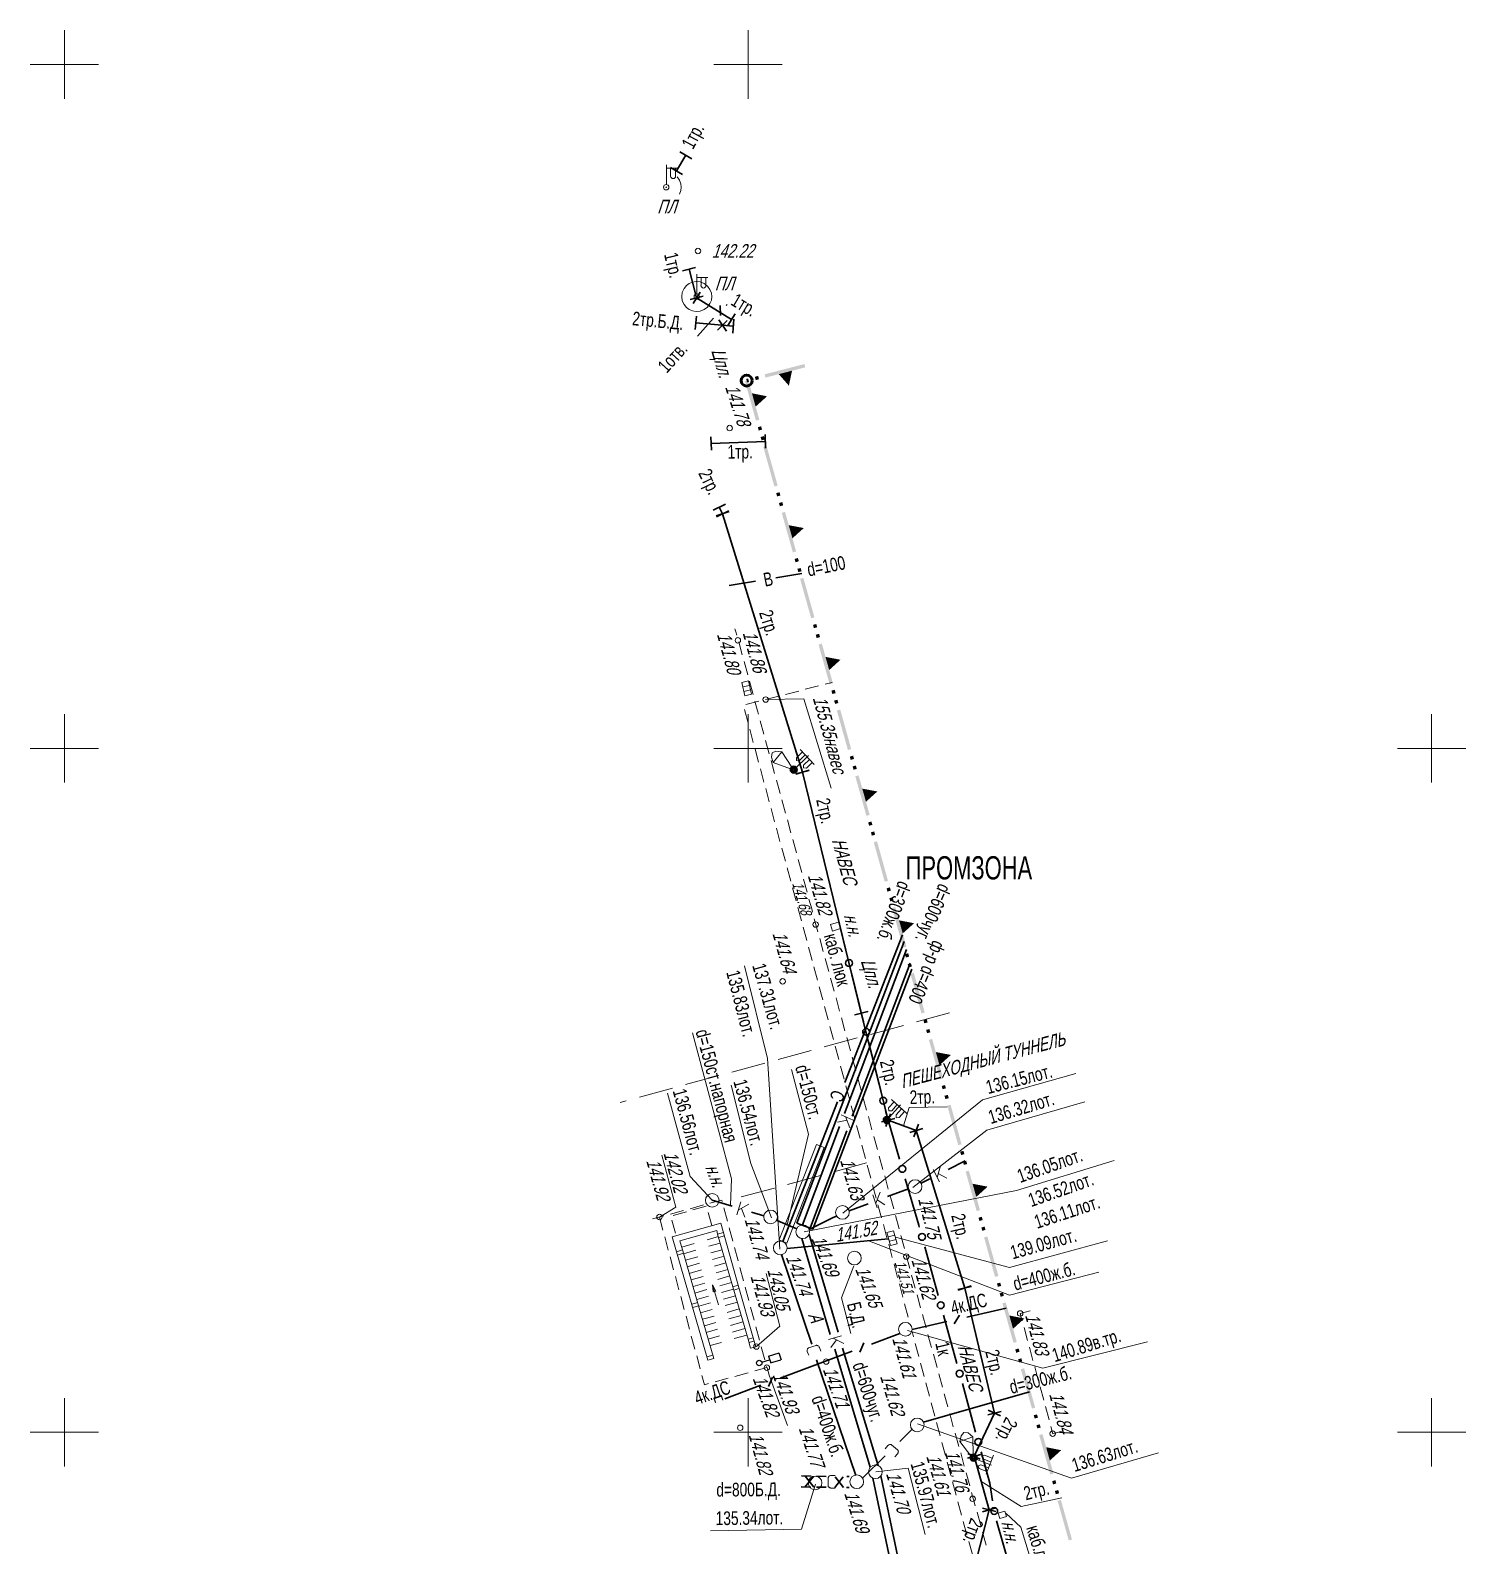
# Model space of a CAD drawing. Extents: x 10098 to 11902, y 8648 to 10202.
# Drawn here: x 10097.5 to 10202.5, y 10091.7 to 10202.5 of the extents above; entities that cross this region are included whole.
import ezdxf
from ezdxf.enums import TextEntityAlignment as Align

# ---------------------------------------------------------------- set-up
doc = ezdxf.new("R2010")
doc.units = 0
for name, color, linetype in [('1_Водопровод', 7, 'Continuous'), ('20_Строения', 7, 'Continuous'), ('21_Колодцы', 7, 'Continuous'), ('22_Столбы', 7, 'Continuous'), ('23_Ограждения', 7, 'Continuous'), ('30_ЖД_обустройства', 7, 'Continuous'), ('38_Высотные_отметки', 7, 'Continuous'), ('50_Красные_линии', 7, 'Continuous'), ('51_Сетка_координат', 7, 'Continuous'), ('52_Топонимика', 7, 'Continuous')]:
    doc.layers.add(name, color=color, linetype=linetype)
for name, color, linetype, lineweight in [('2_Водосток', 30, 'Continuous', 30), ('4_Канализация', 16, 'Continuous', 30), ('7_Электрокабели', 1, 'Continuous', 30), ('8_Связь', 3, 'Continuous', 30)]:
    doc.layers.add(name, color=color, linetype=linetype, lineweight=lineweight)
doc.styles.add('mggt', font='russian_1251.shx', dxfattribs={"width": 0.75, "oblique": 18, "height": 1})
doc.styles.add('Style-RUSSIAN_1251 I 0.00000', font='RUSSIAN_1251.shx')

msp = doc.modelspace()

# ---------------------------------------------------------------- hatches: boundary and pattern name
at = {"layer": '50_Красные_линии', "linetype": 'Continuous', "lineweight": 25}
for points in [[(10150.56, 10176.93), (10150.8, 10176.99), (10150.74, 10177.23), (10150.5, 10177.17)], [(10151.28, 10177.11), (10154.19, 10177.86), (10154.13, 10178.1), (10151.22, 10177.35)], [(10152.25, 10177.36), (10152.99, 10176.52), (10153.22, 10177.61)], [(10150.83, 10174.03), (10150.02, 10176.92), (10149.78, 10176.85), (10150.58, 10173.96)], [(10149.93, 10176.76), (10150.07, 10176.8), (10150.01, 10177.04), (10149.87, 10177.01)], [(10150.56, 10174.99), (10151.39, 10175.74), (10150.29, 10175.96)], [(10151.03, 10173.31), (10150.96, 10173.55), (10150.72, 10173.48), (10150.79, 10173.24)], [(10151.23, 10172.58), (10151.16, 10172.83), (10150.92, 10172.76), (10150.99, 10172.52)], [(10152.17, 10169.21), (10151.36, 10172.1), (10151.12, 10172.04), (10151.93, 10169.15)], [(10152.37, 10168.49), (10152.31, 10168.73), (10152.06, 10168.66), (10152.13, 10168.42)], [(10152.57, 10167.77), (10152.51, 10168.01), (10152.27, 10167.94), (10152.33, 10167.7)], [(10153.52, 10164.4), (10152.71, 10167.29), (10152.47, 10167.22), (10153.28, 10164.33)], [(10153.25, 10165.36), (10154.08, 10166.11), (10152.98, 10166.32)], [(10153.72, 10163.68), (10153.65, 10163.92), (10153.41, 10163.85), (10153.48, 10163.61)], [(10153.92, 10162.95), (10153.85, 10163.19), (10153.61, 10163.13), (10153.68, 10162.89)], [(10154.86, 10159.58), (10154.05, 10162.47), (10153.81, 10162.4), (10154.62, 10159.52)], [(10155.06, 10158.86), (10155, 10159.1), (10154.76, 10159.03), (10154.82, 10158.79)], [(10155.27, 10158.14), (10155.2, 10158.38), (10154.96, 10158.31), (10155.02, 10158.07)], [(10156.21, 10154.77), (10155.4, 10157.66), (10155.16, 10157.59), (10155.97, 10154.7)], [(10155.94, 10155.73), (10156.77, 10156.48), (10155.67, 10156.69)], [(10156.41, 10154.04), (10156.34, 10154.29), (10156.1, 10154.22), (10156.17, 10153.98)], [(10156.61, 10153.32), (10156.54, 10153.56), (10156.3, 10153.5), (10156.37, 10153.25)], [(10157.55, 10149.95), (10156.75, 10152.84), (10156.5, 10152.77), (10157.31, 10149.88)], [(10157.75, 10149.23), (10157.69, 10149.47), (10157.45, 10149.4), (10157.51, 10149.16)], [(10157.96, 10148.51), (10157.89, 10148.75), (10157.65, 10148.68), (10157.72, 10148.44)], [(10158.9, 10145.14), (10158.09, 10148.03), (10157.85, 10147.96), (10158.66, 10145.07)], [(10158.63, 10146.1), (10159.46, 10146.85), (10158.36, 10147.06)], [(10159.1, 10144.41), (10159.03, 10144.65), (10158.79, 10144.59), (10158.86, 10144.35)], [(10159.3, 10143.69), (10159.23, 10143.93), (10158.99, 10143.86), (10159.06, 10143.62)], [(10160.24, 10140.32), (10159.44, 10143.21), (10159.2, 10143.14), (10160, 10140.25)], [(10160.45, 10139.6), (10160.38, 10139.84), (10160.14, 10139.77), (10160.2, 10139.53)], [(10160.65, 10138.88), (10160.58, 10139.12), (10160.34, 10139.05), (10160.41, 10138.81)], [(10161.59, 10135.5), (10160.78, 10138.39), (10160.54, 10138.33), (10161.35, 10135.44)], [(10161.32, 10136.47), (10162.15, 10137.22), (10161.05, 10137.43)], [(10161.79, 10134.78), (10161.72, 10135.02), (10161.48, 10134.96), (10161.55, 10134.71)], [(10161.99, 10134.06), (10161.92, 10134.3), (10161.68, 10134.23), (10161.75, 10133.99)], [(10162.93, 10130.69), (10162.13, 10133.58), (10161.89, 10133.51), (10162.69, 10130.62)], [(10163.14, 10129.97), (10163.07, 10130.21), (10162.83, 10130.14), (10162.89, 10129.9)], [(10163.34, 10129.24), (10163.27, 10129.48), (10163.03, 10129.42), (10163.1, 10129.18)], [(10164.28, 10125.87), (10163.47, 10128.76), (10163.23, 10128.7), (10164.04, 10125.81)], [(10164.01, 10126.84), (10164.84, 10127.59), (10163.74, 10127.8)], [(10164.48, 10125.15), (10164.41, 10125.39), (10164.17, 10125.32), (10164.24, 10125.08)], [(10164.68, 10124.43), (10164.62, 10124.67), (10164.37, 10124.6), (10164.44, 10124.36)], [(10165.62, 10121.06), (10164.82, 10123.95), (10164.58, 10123.88), (10165.38, 10120.99)], [(10165.83, 10120.34), (10165.76, 10120.58), (10165.52, 10120.51), (10165.59, 10120.27)], [(10166.03, 10119.61), (10165.96, 10119.85), (10165.72, 10119.79), (10165.79, 10119.55)], [(10166.97, 10116.24), (10166.16, 10119.13), (10165.92, 10119.06), (10166.73, 10116.17)], [(10166.7, 10117.21), (10167.53, 10117.96), (10166.43, 10118.17)], [(10167.17, 10115.52), (10167.1, 10115.76), (10166.86, 10115.69), (10166.93, 10115.45)], [(10167.37, 10114.8), (10167.31, 10115.04), (10167.07, 10114.97), (10167.13, 10114.73)], [(10168.32, 10111.43), (10167.51, 10114.32), (10167.27, 10114.25), (10168.07, 10111.36)], [(10168.52, 10110.7), (10168.45, 10110.94), (10168.21, 10110.88), (10168.28, 10110.64)], [(10168.72, 10109.98), (10168.65, 10110.22), (10168.41, 10110.16), (10168.48, 10109.91)], [(10169.66, 10106.61), (10168.85, 10109.5), (10168.61, 10109.43), (10169.42, 10106.54)], [(10169.39, 10107.57), (10170.22, 10108.32), (10169.12, 10108.54)], [(10169.86, 10105.89), (10169.8, 10106.13), (10169.55, 10106.06), (10169.62, 10105.82)], [(10170.06, 10105.17), (10170, 10105.41), (10169.76, 10105.34), (10169.82, 10105.1)], [(10171.01, 10101.8), (10170.2, 10104.68), (10169.96, 10104.62), (10170.77, 10101.73)], [(10171.21, 10101.07), (10171.14, 10101.31), (10170.9, 10101.25), (10170.97, 10101.01)], [(10171.41, 10100.35), (10171.34, 10100.59), (10171.1, 10100.52), (10171.17, 10100.28)], [(10172.35, 10096.98), (10171.54, 10099.87), (10171.3, 10099.8), (10172.11, 10096.91)], [(10172.08, 10097.94), (10172.91, 10098.69), (10171.81, 10098.91)], [(10172.55, 10096.26), (10172.49, 10096.5), (10172.25, 10096.43), (10172.31, 10096.19)], [(10172.76, 10095.54), (10172.69, 10095.78), (10172.45, 10095.71), (10172.51, 10095.47)], [(10173.7, 10092.16), (10172.89, 10095.05), (10172.65, 10094.99), (10173.46, 10092.1)]]:
    msp.add_hatch(color=8, dxfattribs=at).paths.add_polyline_path(points)

# ---------------------------------------------------------------- linework, layer by layer
at = {"layer": '1_Водопровод', "color": 8, "linetype": 'Continuous', "lineweight": 30}
for p, q in [((10152.03, 10162.48), (10153.95, 10162.79)), ((10148.63, 10161.91), (10150.55, 10162.23))]:
    msp.add_line(p, q, dxfattribs=at)
at = {"layer": '20_Строения', "color": 8, "linetype": 'Continuous', "lineweight": 15}
for points in [[(10147.83, 10114.32), (10147.01, 10114.08)], [(10146.06, 10113.8), (10145.15, 10113.54)], [(10146.19, 10113.32), (10145.29, 10113.06)], [(10147.97, 10113.83), (10147.14, 10113.6)], [(10148.11, 10113.35), (10147.27, 10113.11)], [(10148.25, 10112.87), (10147.4, 10112.63)], [(10146.32, 10112.84), (10145.43, 10112.58)], [(10146.46, 10112.36), (10145.56, 10112.1)], [(10146.59, 10111.88), (10145.7, 10111.62)], [(10148.38, 10112.39), (10147.54, 10112.15)], [(10148.52, 10111.91), (10147.67, 10111.67)], [(10146.72, 10111.39), (10145.84, 10111.14)], [(10146.85, 10110.91), (10145.98, 10110.66)], [(10148.66, 10111.43), (10147.8, 10111.18)], [(10148.8, 10110.95), (10147.94, 10110.7)], [(10146.99, 10110.43), (10146.12, 10110.18)], [(10147.12, 10109.95), (10146.26, 10109.7)], [(10148.94, 10110.47), (10148.07, 10110.22)], [(10149.08, 10109.99), (10148.2, 10109.74)], [(10147.25, 10109.46), (10146.4, 10109.22)], [(10147.39, 10108.98), (10146.53, 10108.74)], [(10147.52, 10108.5), (10146.67, 10108.26)], [(10149.22, 10109.51), (10148.33, 10109.26)], [(10149.35, 10109.03), (10148.47, 10108.77)], [(10149.49, 10108.55), (10148.6, 10108.29)], [(10147.65, 10108.02), (10146.81, 10107.78)], [(10147.78, 10107.54), (10146.95, 10107.3)], [(10149.63, 10108.07), (10148.73, 10107.81)], [(10149.77, 10107.59), (10148.86, 10107.33)], [(10147.92, 10107.05), (10147.09, 10106.82)], [(10148.05, 10106.57), (10147.23, 10106.34)], [(10149.91, 10107.11), (10149, 10106.85)]]:
    msp.add_lwpolyline(points, dxfattribs=at)
at = {"layer": '21_Колодцы', "color": 8, "linetype": 'Continuous', "lineweight": 15}
for p, q in [((10149.54, 10154.81), (10150.04, 10154.93)), ((10149.54, 10154.81), (10149.77, 10153.85)), ((10149.62, 10154.49), (10150.11, 10154.6)), ((10149.7, 10154.17), (10150.18, 10154.28)), ((10149.77, 10153.85), (10150.26, 10153.96)), ((10150.04, 10154.93), (10150.26, 10153.96)), ((10160.16, 10114.6), (10160.65, 10114.74)), ((10160.16, 10114.6), (10160.43, 10113.65)), ((10160.26, 10114.28), (10160.74, 10114.42)), ((10160.35, 10113.97), (10160.83, 10114.1)), ((10160.65, 10114.74), (10160.92, 10113.79)), ((10160.43, 10113.65), (10160.92, 10113.79))]:
    msp.add_line(p, q, dxfattribs=at)
for points in [[(10156.18, 10136.65), (10156.03, 10137.13), (10156.63, 10137.3), (10156.77, 10136.83), (10156.18, 10136.65)], [(10168.3, 10094.09), (10168.79, 10094.24), (10168.9, 10093.85), (10168.41, 10093.71), (10168.3, 10094.09)]]:
    msp.add_lwpolyline(points, dxfattribs=at)
at = {"layer": '21_Колодцы', "color": 8, "linetype": 'Continuous', "lineweight": 9}
for centre in [(10162.22, 10117.97), (10147.38, 10116.96), (10151.65, 10115.75), (10156.91, 10116.08), (10154.01, 10114.66), (10152.36, 10113.48), (10157.79, 10112.74), (10161.51, 10107.54), (10162.38, 10100.54), (10159.32, 10097.12), (10154.91, 10096.3), (10157.96, 10096.38)]:
    msp.add_circle(centre, 0.5, dxfattribs=at)
at = {"layer": '22_Столбы', "color": 8, "linetype": 'Continuous', "lineweight": 15}
for p, q in [((10144.03, 10191.23), (10144.03, 10192.67)), ((10144.04, 10192.42), (10144.83, 10192.42)), ((10144.34, 10192.4), (10144.34, 10191.85)), ((10144.7, 10192.41), (10144.7, 10191.86)), ((10146.25, 10183.23), (10146.25, 10184.67)), ((10146.26, 10184.42), (10147.05, 10184.42)), ((10146.57, 10184.4), (10146.57, 10183.85)), ((10146.92, 10184.41), (10146.92, 10183.86))]:
    msp.add_line(p, q, dxfattribs=at)
at = {"layer": '22_Столбы', "color": 8, "lineweight": 15}
for p, q in [((10151.85, 10148.96), (10152.47, 10149.75)), ((10153.2, 10148.63), (10152.47, 10149.75)), ((10153.35, 10148.44), (10154.43, 10149.48)), ((10153.55, 10149.32), (10153.98, 10149.74)), ((10154.19, 10149.52), (10153.75, 10149.1)), ((10153.81, 10149.92), (10154.84, 10148.83)), ((10153.1, 10148.51), (10151.85, 10148.96)), ((10153.54, 10149.11), (10153.55, 10149.32)), ((10153.75, 10149.1), (10153.54, 10149.11)), ((10154.06, 10148.78), (10154.5, 10149.19)), ((10154.06, 10148.57), (10154.06, 10148.78)), ((10154.27, 10148.56), (10154.06, 10148.57)), ((10154.7, 10148.98), (10154.27, 10148.56)), ((10160.15, 10122.83), (10161.16, 10123.93)), ((10160.28, 10123.72), (10160.69, 10124.16)), ((10160.5, 10124.33), (10161.61, 10123.32)), ((10160.91, 10123.96), (10160.51, 10123.51)), ((10160.29, 10123.51), (10160.28, 10123.72)), ((10160.51, 10123.51), (10160.29, 10123.51)), ((10160.84, 10123.21), (10161.24, 10123.65)), ((10160.85, 10123), (10160.84, 10123.21)), ((10161.06, 10123.01), (10160.85, 10123)), ((10161.46, 10123.45), (10161.06, 10123.01)), ((10165.5, 10099.34), (10166.44, 10099.68)), ((10166.46, 10098.34), (10166.44, 10099.68)), ((10166.31, 10098.29), (10165.5, 10099.34)), ((10166.42, 10098.14), (10167.82, 10097.59)), ((10166.83, 10097.55), (10167.03, 10097.63)), ((10166.92, 10097.35), (10166.83, 10097.55)), ((10167.48, 10097.13), (10166.92, 10097.35)), ((10167.03, 10097.63), (10167.59, 10097.41)), ((10167.11, 10098.24), (10167.3, 10098.33)), ((10167.19, 10098.05), (10167.11, 10098.24)), ((10167.75, 10097.83), (10167.19, 10098.05)), ((10167.3, 10098.33), (10167.86, 10098.11)), ((10167.95, 10098.34), (10167.41, 10096.95))]:
    msp.add_line(p, q, dxfattribs=at)
for points in [[(10151.85, 10148.96), (10151.71, 10149.36), (10151.76, 10149.67), (10152.04, 10149.81), (10152.47, 10149.75)], [(10165.5, 10099.34), (10165.59, 10099.75), (10165.8, 10099.99), (10166.11, 10099.96), (10166.44, 10099.68)]]:
    msp.add_lwpolyline(points, dxfattribs=at)
at = {"layer": '22_Столбы', "color": 8, "lineweight": 30}
for centre, radius in [((10153.35, 10148.44), 0.25), ((10153.35, 10148.44), 0.175), ((10153.35, 10148.44), 0.1), ((10160.15, 10122.83), 0.25), ((10160.15, 10122.83), 0.175), ((10160.15, 10122.83), 0.1), ((10166.5, 10098.15), 0.25), ((10166.5, 10098.15), 0.175), ((10166.5, 10098.15), 0.1)]:
    msp.add_circle(centre, radius, dxfattribs=at)
at = {"layer": '22_Столбы', "color": 8, "linetype": 'Continuous', "lineweight": 9}
for centre, radius, start, end in [((10144.52, 10191.84), 0.181, 180, 0), ((10144.02, 10191.03), 0.2, 0, 360), ((10144.02, 10191.03), 0.02, 0, 360), ((10146.74, 10183.84), 0.181, 180, 0), ((10146.25, 10183.03), 0.2, 0, 360), ((10146.25, 10183.03), 0.02, 0, 360)]:
    msp.add_arc(centre, radius, start, end, dxfattribs=at)
at = {"layer": '23_Ограждения', "color": 8, "linetype": 'Continuous', "lineweight": 15}
for p, q in [((10149.12, 10158.53), (10149.04, 10158.73)), ((10149.18, 10158.28), (10149.12, 10158.53)), ((10149.58, 10156.84), (10149.32, 10157.8)), ((10149.98, 10155.39), (10149.71, 10156.36)), ((10150.37, 10153.94), (10150.11, 10154.91)), ((10150.7, 10152.74), (10150.5, 10153.46)), ((10150.77, 10152.5), (10150.7, 10152.74)), ((10151.16, 10151.05), (10150.9, 10152.01)), ((10151.56, 10149.6), (10151.29, 10150.57)), ((10151.95, 10148.16), (10151.69, 10149.12)), ((10152.35, 10146.71), (10152.08, 10147.67)), ((10152.75, 10145.26), (10152.48, 10146.23)), ((10153.14, 10143.82), (10152.88, 10144.78)), ((10153.54, 10142.37), (10153.27, 10143.33)), ((10153.93, 10140.92), (10153.67, 10141.89)), ((10154.33, 10139.48), (10154.06, 10140.44)), ((10154.66, 10138.27), (10154.46, 10138.99)), ((10154.72, 10138.03), (10154.66, 10138.27)), ((10155.12, 10136.58), (10154.85, 10137.55)), ((10155.51, 10135.14), (10155.25, 10136.1)), ((10155.91, 10133.69), (10155.65, 10134.65)), ((10156.3, 10132.24), (10156.04, 10133.2)), ((10156.7, 10130.79), (10156.44, 10131.76)), ((10157.09, 10129.35), (10156.83, 10130.31)), ((10157.49, 10127.9), (10157.23, 10128.86)), ((10157.89, 10126.45), (10157.62, 10127.42)), ((10158.28, 10125.01), (10158.02, 10125.97)), ((10158.68, 10123.56), (10158.41, 10124.52)), ((10159.07, 10122.11), (10158.81, 10123.08)), ((10159.47, 10120.67), (10159.2, 10121.63)), ((10159.86, 10119.22), (10159.6, 10120.18)), ((10160.26, 10117.77), (10160, 10118.74)), ((10160.66, 10116.33), (10160.39, 10117.29)), ((10145.29, 10116.22), (10144.33, 10115.96)), ((10146.74, 10116.62), (10145.77, 10116.35)), ((10146.94, 10116.54), (10145.97, 10116.27)), ((10148.08, 10116.98), (10147.22, 10116.75)), ((10148.11, 10116.88), (10148.08, 10116.98)), ((10148.5, 10115.43), (10148.24, 10116.4)), ((10143.85, 10115.83), (10143.01, 10115.6)), ((10143.52, 10115.74), (10143.78, 10114.77)), ((10144.42, 10115.52), (10144.69, 10114.56)), ((10144.46, 10114.3), (10148.01, 10115.3)), ((10145.49, 10116.13), (10144.53, 10115.86)), ((10147.35, 10115.11), (10147.08, 10116.08)), ((10148.01, 10115.3), (10149.27, 10110.75)), ((10161.05, 10114.88), (10160.79, 10115.84)), ((10143.91, 10114.29), (10144.17, 10113.32)), ((10147.06, 10105.28), (10144.46, 10114.3)), ((10147.71, 10114.75), (10145.02, 10113.99)), ((10145.02, 10113.99), (10145.28, 10113.09)), ((10147.78, 10114.49), (10147.71, 10114.75)), ((10147.78, 10114.49), (10148.21, 10114.61)), ((10148.89, 10110.64), (10147.78, 10114.49)), ((10147.85, 10114.25), (10148.27, 10114.37)), ((10148.89, 10113.98), (10148.63, 10114.95)), ((10161.45, 10113.43), (10161.18, 10114.4)), ((10145.21, 10113.33), (10144.78, 10113.2)), ((10145.28, 10113.09), (10144.85, 10112.96)), ((10145.28, 10113.09), (10146.39, 10109.24)), ((10149.28, 10112.53), (10149.02, 10113.5)), ((10161.84, 10111.98), (10161.58, 10112.95)), ((10144.3, 10112.84), (10144.56, 10111.87)), ((10149.67, 10111.08), (10149.41, 10112.05)), ((10144.69, 10111.39), (10144.95, 10110.42)), ((10148.89, 10110.64), (10149.27, 10110.75)), ((10150, 10106.8), (10148.89, 10110.64)), ((10149.27, 10110.75), (10150.38, 10106.91)), ((10162.24, 10110.54), (10161.97, 10111.5)), ((10145.08, 10109.94), (10145.33, 10108.98)), ((10148.96, 10110.4), (10149.34, 10110.51)), ((10150.06, 10109.64), (10149.8, 10110.6)), ((10162.63, 10109.09), (10162.37, 10110.06)), ((10145.47, 10108.49), (10145.73, 10107.53)), ((10146.32, 10109.48), (10145.89, 10109.36)), ((10146.39, 10109.24), (10145.96, 10109.12)), ((10146.39, 10109.24), (10147.5, 10105.4)), ((10150.45, 10108.19), (10150.19, 10109.15)), ((10163.03, 10107.64), (10162.76, 10108.61)), ((10150.84, 10106.74), (10150.58, 10107.7)), ((10145.85, 10107.04), (10146.11, 10106.08)), ((10150, 10106.8), (10150.38, 10106.91)), ((10150.19, 10106.15), (10150, 10106.8)), ((10150.07, 10106.56), (10150.45, 10106.67)), ((10150.57, 10106.26), (10150.19, 10106.15)), ((10150.38, 10106.91), (10150.57, 10106.26)), ((10151.23, 10105.29), (10150.97, 10106.26)), ((10163.36, 10106.44), (10163.16, 10107.16)), ((10163.42, 10106.2), (10163.36, 10106.44)), ((10146.25, 10105.59), (10146.5, 10104.63)), ((10147.43, 10105.64), (10146.99, 10105.52)), ((10147.5, 10105.4), (10147.06, 10105.28)), ((10163.83, 10104.75), (10163.56, 10105.72)), ((10146.63, 10104.15), (10146.81, 10103.48)), ((10149.04, 10104.09), (10150.01, 10104.36)), ((10150.49, 10104.49), (10151.38, 10104.73)), ((10151.38, 10104.73), (10151.36, 10104.81)), ((10164.22, 10103.31), (10163.96, 10104.27)), ((10146.81, 10103.48), (10147.11, 10103.57)), ((10147.6, 10103.7), (10148.56, 10103.96)), ((10164.62, 10101.86), (10164.36, 10102.82)), ((10165.02, 10100.41), (10164.76, 10101.38)), ((10165.42, 10098.97), (10165.16, 10099.93)), ((10165.82, 10097.52), (10165.56, 10098.49)), ((10166.22, 10096.08), (10165.96, 10097.04)), ((10166.62, 10094.63), (10166.36, 10095.59)), ((10167.02, 10093.18), (10166.76, 10094.15)), ((10167.42, 10091.74), (10167.16, 10092.7))]:
    msp.add_line(p, q, dxfattribs=at)
at = {"layer": '23_Ограждения', "color": 8, "lineweight": 15}
for p, q in [((10153.71, 10154.19), (10152.74, 10153.95)), ((10155.16, 10154.57), (10154.19, 10154.32)), ((10156.16, 10154.83), (10155.65, 10154.69)), ((10149.74, 10152.85), (10150, 10151.88)), ((10150.8, 10153.45), (10149.83, 10153.2)), ((10152.25, 10153.82), (10151.29, 10153.57)), ((10150.13, 10151.4), (10150.39, 10150.43)), ((10150.52, 10149.95), (10150.78, 10148.99)), ((10150.91, 10148.5), (10151.17, 10147.54)), ((10151.3, 10147.06), (10151.56, 10146.09)), ((10151.69, 10145.61), (10151.95, 10144.64)), ((10152.08, 10144.16), (10152.34, 10143.19)), ((10152.48, 10142.71), (10152.74, 10141.75)), ((10152.86, 10141.26), (10153.13, 10140.3)), ((10153.26, 10139.81), (10153.52, 10138.85)), ((10153.65, 10138.37), (10153.91, 10137.4)), ((10154.04, 10136.92), (10154.3, 10135.95)), ((10154.43, 10135.47), (10154.69, 10134.5)), ((10154.82, 10134.02), (10155.08, 10133.06)), ((10155.21, 10132.57), (10155.47, 10131.61)), ((10155.6, 10131.12), (10155.86, 10130.16)), ((10162.33, 10130.01), (10164.74, 10130.66)), ((10155.99, 10129.68), (10156.25, 10128.71)), ((10158.95, 10129.09), (10161.37, 10129.74)), ((10155.58, 10128.17), (10157.99, 10128.83)), ((10152.2, 10127.26), (10154.61, 10127.91)), ((10156.38, 10128.23), (10156.64, 10127.26)), ((10148.82, 10126.34), (10151.23, 10126.99)), ((10156.77, 10126.78), (10157.03, 10125.81)), ((10142.06, 10124.51), (10144.48, 10125.16)), ((10145.44, 10125.42), (10147.86, 10126.08)), ((10157.16, 10125.33), (10157.42, 10124.37)), ((10140.65, 10124.12), (10141.1, 10124.24)), ((10157.55, 10123.88), (10157.81, 10122.92)), ((10157.94, 10122.43), (10158.2, 10121.47)), ((10158.33, 10120.99), (10158.59, 10120.02)), ((10158.68, 10119.7), (10156.27, 10119.04)), ((10158.72, 10119.54), (10158.98, 10118.57)), ((10155.3, 10118.78), (10152.89, 10118.12)), ((10151.93, 10117.86), (10149.51, 10117.21)), ((10159.11, 10118.09), (10159.38, 10117.12)), ((10159.5, 10116.64), (10159.76, 10115.68)), ((10159.9, 10115.19), (10160.16, 10114.23)), ((10160.29, 10113.75), (10160.55, 10112.78)), ((10160.68, 10112.3), (10160.94, 10111.33)), ((10147.83, 10109.32), (10147.41, 10110.77)), ((10147.41, 10110.77), (10147.45, 10110.26)), ((10147.41, 10110.77), (10147.65, 10110.31)), ((10161.07, 10110.85), (10161.33, 10109.88)), ((10147.45, 10110.26), (10147.65, 10110.31)), ((10161.46, 10109.4), (10161.72, 10108.43)), ((10162, 10107.36), (10162.11, 10106.99)), ((10162.24, 10106.5), (10162.5, 10105.54)), ((10162.63, 10105.06), (10162.89, 10104.09)), ((10163.02, 10103.61), (10163.28, 10102.64)), ((10163.41, 10102.16), (10163.67, 10101.19)), ((10163.8, 10100.71), (10164.06, 10099.75)), ((10164.19, 10099.26), (10164.45, 10098.3)), ((10164.58, 10097.81), (10164.84, 10096.85)), ((10164.97, 10096.37), (10165.23, 10095.4)), ((10165.36, 10094.92), (10165.62, 10093.95)), ((10165.75, 10093.47), (10166.01, 10092.5)), ((10166.15, 10092.02), (10166.41, 10091.06))]:
    msp.add_line(p, q, dxfattribs=at)
at = {"layer": '23_Ограждения', "color": 8, "linetype": 'Continuous', "lineweight": 15, "flags": 128}
for points in [[(10145.12, 10191.03), (10145.09, 10191.28), (10145, 10191.55), (10144.83, 10191.78)], [(10144.99, 10190.51), (10145, 10190.52), (10145.09, 10190.78), (10145.12, 10191.03)], [(10147.35, 10183.03), (10147.32, 10183.28), (10147.22, 10183.55), (10147.04, 10183.79), (10146.8, 10183.99), (10146.5, 10184.1), (10146.2, 10184.13), (10145.93, 10184.09), (10145.7, 10183.99), (10145.49, 10183.84), (10145.32, 10183.62), (10145.19, 10183.34), (10145.15, 10183.03), (10145.19, 10182.72), (10145.32, 10182.45), (10145.49, 10182.23), (10145.7, 10182.08), (10145.93, 10181.98), (10146.2, 10181.93), (10146.5, 10181.96), (10146.8, 10182.08), (10147.04, 10182.27), (10147.22, 10182.52), (10147.32, 10182.78), (10147.35, 10183.03)]]:
    msp.add_lwpolyline(points, dxfattribs=at)
at = {"layer": '23_Ограждения', "color": 8, "lineweight": 15}
for points in [[(10169.91, 10108.69), (10170.64, 10108.89)], [(10169.91, 10108.69), (10170.06, 10108.16)], [(10170.19, 10107.67), (10170.45, 10106.71)], [(10170.58, 10106.23), (10170.84, 10105.26)], [(10170.97, 10104.78), (10171.23, 10103.81)], [(10171.36, 10103.33), (10171.63, 10102.36)], [(10171.76, 10101.88), (10172.02, 10100.92)], [(10172.15, 10100.43), (10172.29, 10099.9)], [(10172.3, 10099.9), (10173.02, 10100.1)]]:
    msp.add_lwpolyline(points, dxfattribs=at)
at = {"layer": '2_Водосток', "color": 8, "linetype": 'Continuous', "lineweight": 30}
for p, q in [((10157.09, 10125.57), (10161.29, 10136.36)), ((10152.55, 10113.94), (10156.54, 10124.17)), ((10160.25, 10114.14), (10152.86, 10113.43)), ((10152.46, 10112.99), (10154.66, 10106.45)), ((10155.01, 10105.31), (10157.89, 10096.85)), ((10162.84, 10100.75), (10170.58, 10102.95)), ((10161.1, 10099.34), (10162, 10100.22)), ((10158.41, 10096.67), (10160.03, 10098.29)), ((10153.91, 10096.82), (10154.61, 10096.8)), ((10154.8, 10096.77), (10154.16, 10096)), ((10154.2, 10096.78), (10154.81, 10095.99)), ((10155.02, 10096.79), (10155.72, 10096.78)), ((10156.97, 10096.74), (10156.34, 10095.97)), ((10156.37, 10096.75), (10156.99, 10095.96)), ((10157.22, 10096.77), (10157.4, 10096.76)), ((10153.89, 10096.02), (10154.59, 10096)), ((10155.01, 10095.99), (10155.71, 10095.98)), ((10157.21, 10095.97), (10157.39, 10095.96))]:
    msp.add_line(p, q, dxfattribs=at)
at = {"layer": '2_Водосток', "color": 8, "linetype": 'Continuous', "lineweight": 15}
for p, q in [((10151.43, 10127.33), (10149.75, 10134.1)), ((10152.33, 10113.38), (10151.43, 10127.33)), ((10155.02, 10121.04), (10152.28, 10114.06)), ((10152.83, 10113.84), (10155.58, 10120.82)), ((10155.58, 10120.82), (10155.02, 10121.04)), ((10152.28, 10114.06), (10152.83, 10113.84)), ((10158.89, 10113.98), (10169.12, 10110.03)), ((10160.78, 10114.26), (10169.12, 10112.04)), ((10169.12, 10112.04), (10176.29, 10114)), ((10169.12, 10110.03), (10175.67, 10111.72)), ((10162.4, 10100.62), (10173.67, 10096.64)), ((10173.67, 10096.64), (10180.03, 10098.49)), ((10154.94, 10096.22), (10153.91, 10092.93)), ((10153.91, 10092.93), (10147.25, 10092.8))]:
    msp.add_line(p, q, dxfattribs=at)
at = {"layer": '2_Водосток', "color": 8, "linetype": 'Continuous', "lineweight": 15, "flags": 128}
for points in [[(10155.32, 10105.93), (10155.23, 10106.19), (10155.21, 10106.22), (10155.2, 10106.25), (10155.17, 10106.29), (10155.14, 10106.32), (10155.12, 10106.33), (10155.08, 10106.35), (10155.04, 10106.36), (10155.01, 10106.36), (10154.99, 10106.35), (10154.43, 10106.17), (10154.41, 10106.15), (10154.39, 10106.14), (10154.37, 10106.12), (10154.36, 10106.1), (10154.35, 10106.07), (10154.33, 10106.04), (10154.33, 10106), (10154.33, 10105.95), (10154.34, 10105.92), (10154.44, 10105.63)], [(10160.75, 10098.21), (10160.93, 10098.42), (10160.95, 10098.45), (10160.97, 10098.48), (10160.99, 10098.51), (10160.99, 10098.55), (10161, 10098.59), (10160.99, 10098.63), (10160.98, 10098.66), (10160.96, 10098.69), (10160.94, 10098.71), (10160.5, 10099.09), (10160.48, 10099.1), (10160.46, 10099.11), (10160.43, 10099.11), (10160.4, 10099.11), (10160.37, 10099.11), (10160.34, 10099.1), (10160.31, 10099.09), (10160.27, 10099.06), (10160.24, 10099.04), (10160.04, 10098.8)], [(10156.38, 10096.85), (10156.1, 10096.85), (10156.06, 10096.85), (10156.03, 10096.84), (10155.99, 10096.83), (10155.96, 10096.81), (10155.93, 10096.79), (10155.9, 10096.76), (10155.88, 10096.73), (10155.87, 10096.7), (10155.87, 10096.68), (10155.86, 10096.09), (10155.87, 10096.06), (10155.87, 10096.04), (10155.89, 10096.02), (10155.9, 10096), (10155.93, 10095.98), (10155.95, 10095.96), (10155.98, 10095.94), (10156.03, 10095.93), (10156.07, 10095.92), (10156.38, 10095.92)]]:
    msp.add_lwpolyline(points, dxfattribs=at)
at = {"layer": '30_ЖД_обустройства', "color": 8, "linetype": 'Continuous'}
for p, q in [((10151.01, 10105.13), (10151.58, 10105.31)), ((10151.5, 10105.57), (10151.66, 10105.07)), ((10151.51, 10105.57), (10152.27, 10105.81)), ((10151.65, 10105.07), (10152.41, 10105.31)), ((10152.26, 10105.81), (10152.42, 10105.31))]:
    msp.add_line(p, q, dxfattribs=at)
msp.add_circle((10150.82, 10105.07), 0.2, dxfattribs=at)
at = {"layer": '38_Высотные_отметки', "color": 8, "lineweight": 15}
for points in [[(10151.29, 10153.57), (10154.08, 10153.63), (10156.09, 10147.09)], [(10143.7, 10120.25), (10144.73, 10116.46), (10143.52, 10115.74)], [(10150.62, 10106.27), (10152.32, 10107.75), (10151.32, 10111.6)], [(10152.88, 10100.51), (10151.55, 10104.17), (10151.39, 10104.72)]]:
    msp.add_lwpolyline(points, dxfattribs=at)
at = {"layer": '38_Высотные_отметки', "color": 8, "linetype": 'Continuous', "lineweight": 9}
for centre in [(10148.66, 10173.42), (10149.26, 10157.9, 141.86), (10149.26, 10157.9, 141.8), (10151.29, 10153.57), (10169.91, 10108.69, 141.83), (10172.29, 10099.9, 141.84)]:
    msp.add_circle(centre, 0.2, dxfattribs=at)
at = {"layer": '38_Высотные_отметки', "color": 8, "lineweight": 9}
for centre in [(10154.95, 10137.12, 141.62), (10143.52, 10115.74, 141.92), (10161.58, 10112.85, 141.62), (10150.62, 10106.27, 141.93), (10155.72, 10105.17, 141.71), (10151.38, 10104.73, 141.82), (10166.43, 10095.14, 141.61)]:
    msp.add_circle(centre, 0.2, dxfattribs=at)
at = {"layer": '38_Высотные_отметки', "color": 8, "linetype": 'Continuous', "lineweight": 9}
for centre in [(10146.34, 10186.37), (10152.54, 10132.97), (10149.43, 10100.33)]:
    msp.add_arc(centre, 0.2, 0, 360, dxfattribs=at)
at = {"layer": '4_Канализация', "color": 8, "linetype": 'Continuous', "lineweight": 30}
for p, q in [((10153.58, 10115.28), (10161.42, 10135.89)), ((10157.44, 10124.32), (10161.59, 10135.29)), ((10157.86, 10123.72), (10161.86, 10134.31)), ((10161.98, 10133.87), (10154.74, 10114.84)), ((10157.06, 10123.31), (10157.44, 10124.32)), ((10157.63, 10123.11), (10157.86, 10123.72)), ((10153.98, 10115.16), (10156.7, 10122.36)), ((10154.49, 10114.81), (10157.22, 10122.03)), ((10164.64, 10119.21), (10165.88, 10119.84)), ((10162.66, 10118.21), (10163.3, 10118.54)), ((10160.2, 10117.23), (10161.75, 10117.8)), ((10147.38, 10116.96), (10148.83, 10116.53)), ((10157.39, 10116.2), (10158.79, 10116.71)), ((10150.26, 10116.1), (10151.16, 10115.83)), ((10152.09, 10115.51), (10152.35, 10115.4)), ((10152.35, 10115.4), (10153.56, 10114.88)), ((10154.74, 10114.84), (10153.58, 10115.28)), ((10154.48, 10114.83), (10156.19, 10115.67)), ((10156.19, 10115.67), (10156.48, 10115.81)), ((10153.94, 10114.16), (10156.02, 10107.16)), ((10154.47, 10114.46), (10156.6, 10107.32)), ((10156.34, 10106.09), (10158.93, 10097.44)), ((10156.92, 10106.15), (10159.52, 10097.58)), ((10159.13, 10096.65), (10161.03, 10087.61)), ((10159.71, 10096.81), (10161.61, 10087.74))]:
    msp.add_line(p, q, dxfattribs=at)
at = {"layer": '4_Канализация', "color": 8, "linetype": 'Continuous', "lineweight": 15}
for p, q in [((10148.8, 10118.54), (10145.95, 10129.2)), ((10154.42, 10121.79), (10153.18, 10126.53)), ((10167.16, 10124.31), (10173.99, 10126.23)), ((10150.2, 10119.65), (10148.78, 10125.38)), ((10145.77, 10118.71), (10144.12, 10124.79)), ((10156.93, 10116.03), (10167.16, 10124.31)), ((10167.47, 10122.08), (10174.65, 10124.16)), ((10157.23, 10122.82), (10156.55, 10122.68)), ((10157.7, 10122.81), (10156.81, 10123.22)), ((10157.13, 10123.08), (10157.45, 10122.26)), ((10152.86, 10115.18), (10154.42, 10121.79)), ((10162.06, 10117.91), (10167.47, 10122.08)), ((10151.71, 10115.67), (10150.2, 10119.65)), ((10169.64, 10117.68), (10176.79, 10119.86)), ((10147.38, 10116.96), (10145.77, 10118.71)), ((10148.72, 10116.6), (10148.8, 10118.54)), ((10163.55, 10119.21), (10164, 10118.32)), ((10163.84, 10118.64), (10164.09, 10119.48)), ((10163.92, 10118.91), (10164.54, 10118.59)), ((10154.1, 10114.65), (10169.64, 10117.68)), ((10159.12, 10117.35), (10159.46, 10116.42)), ((10159.34, 10116.75), (10159.68, 10117.55)), ((10149.47, 10116.84), (10149.19, 10115.89)), ((10149.29, 10116.23), (10150.05, 10116.67)), ((10149.53, 10116.37), (10149.76, 10115.72)), ((10159.45, 10117), (10160.02, 10116.62)), ((10156.83, 10107.06), (10155.88, 10106.78)), ((10156.47, 10106.76), (10156.05, 10106.21)), ((10156.22, 10106.88), (10157, 10106.49)), ((10159.35, 10097.1), (10161.72, 10097.38)), ((10161.72, 10097.38), (10162.97, 10092.53))]:
    msp.add_line(p, q, dxfattribs=at)
at = {"layer": '50_Красные_линии', "color": 8, "linetype": 'Continuous', "lineweight": 53}
msp.add_arc((10149.9, 10176.89), 0.4, 0, 360, dxfattribs=at)
at = {"layer": '51_Сетка_координат', "color": 8, "lineweight": 15}
for points in [[(10100, 10202.5), (10100, 10197.5)], [(10150, 10202.5), (10150, 10197.5)], [(10097.5, 10200), (10102.5, 10200)], [(10147.5, 10200), (10152.5, 10200)], [(10100, 10152.5), (10100, 10147.5)], [(10150, 10152.5), (10150, 10147.5)], [(10200, 10152.5), (10200, 10147.5)], [(10097.5, 10150), (10102.5, 10150)], [(10147.5, 10150), (10152.5, 10150)], [(10197.5, 10150), (10202.5, 10150)], [(10100, 10102.5), (10100, 10097.5)], [(10150, 10102.5), (10150, 10097.5)], [(10200, 10102.5), (10200, 10097.5)], [(10097.5, 10100), (10102.5, 10100)], [(10147.5, 10100), (10152.5, 10100)], [(10197.5, 10100), (10202.5, 10100)]]:
    msp.add_lwpolyline(points, dxfattribs=at)
at = {"layer": '52_Топонимика', "color": 8, "linetype": 'Continuous', "lineweight": 15}
msp.add_lwpolyline([(10157.73, 10112.18), (10156.83, 10109.84), (10157.52, 10107.23)], dxfattribs=at)
at = {"layer": '7_Электрокабели', "color": 8, "linetype": 'Continuous', "lineweight": 30}
for p, q in [((10145.02, 10193.62), (10145.88, 10193.11)), ((10144.34, 10192.48), (10145.2, 10191.97)), ((10145.2, 10184.91), (10146.17, 10185.16)), ((10145.76, 10182.81), (10146.72, 10183.07)), ((10145.98, 10182.52), (10146.5, 10183.36)), ((10146.14, 10180.62), (10146.23, 10181.61)), ((10148.53, 10180.93), (10149.05, 10181.78)), ((10148.47, 10181.29), (10147.78, 10180.57)), ((10147.87, 10181.34), (10148.43, 10180.51)), ((10148.88, 10180.37), (10148.97, 10181.37)), ((10147.29, 10172.79), (10147.33, 10171.8)), ((10151.25, 10172.94), (10151.29, 10171.94)), ((10147.46, 10167.42), (10148.35, 10167.86)), ((10147.66, 10167.01), (10148.62, 10167.31)), ((10147.69, 10166.94), (10148.59, 10167.38)), ((10148.14, 10167.16), (10153.99, 10148.26)), ((10153.5, 10148.14), (10154.48, 10148.38)), ((10153.51, 10148.11), (10154.47, 10148.41)), ((10153.99, 10148.26), (10158.29, 10130.64)), ((10157.21, 10135.04), (10156.77, 10136.83)), ((10158.46, 10130.01), (10157.57, 10133.59)), ((10157.81, 10130.52), (10158.77, 10130.76)), ((10159.71, 10124.98), (10158.82, 10128.56)), ((10159.76, 10122.7), (10160.73, 10122.94)), ((10160.08, 10122.35), (10160.42, 10123.29)), ((10161.83, 10121.92), (10162.79, 10122.22)), ((10162.14, 10121.6), (10162.48, 10122.54)), ((10163.9, 10110.01), (10162.93, 10113.56)), ((10165.36, 10110.43), (10166.34, 10110.67)), ((10165.37, 10110.4), (10166.33, 10110.7)), ((10165.28, 10105.02), (10164.3, 10108.57)), ((10166.65, 10100.02), (10165.68, 10103.57)), ((10167.54, 10101.29), (10168.52, 10101.53)), ((10167.58, 10101.62), (10168.48, 10101.2)), ((10166.09, 10098.46), (10166.99, 10098.04)), ((10166.06, 10098.11), (10167.02, 10098.39)), ((10167.16, 10094.19), (10168.12, 10094.47)), ((10167.16, 10094.45), (10168.12, 10094.21)), ((10169.19, 10089.98), (10168.18, 10093.52))]:
    msp.add_line(p, q, dxfattribs=at)
at = {"layer": '7_Электрокабели', "color": 8, "linetype": 'Continuous', "lineweight": 15}
msp.add_line((10157.8, 10130.52), (10158.78, 10130.76), dxfattribs=at)
at = {"layer": '7_Электрокабели', "color": 8, "linetype": 'Continuous', "lineweight": 30}
for points in [[(10145.45, 10193.37), (10144.77, 10192.22)], [(10145.69, 10185.03), (10146.24, 10182.94)], [(10146.19, 10181.12), (10148.92, 10180.87)]]:
    msp.add_lwpolyline(points, dxfattribs=at)
at = {"layer": '7_Электрокабели', "color": 8, "linetype": 'Continuous', "lineweight": 30, "flags": 128}
for points in [[(10146.24, 10182.94), (10148.79, 10181.36)], [(10151.27, 10172.44), (10147.31, 10172.3)], [(10147.9, 10167.64), (10148.14, 10167.16)], [(10158.29, 10130.64), (10160.25, 10122.82)], [(10161.08, 10119.98), (10160.25, 10122.82), (10160.07, 10123.53)], [(10160.25, 10122.82), (10162.31, 10122.07)], [(10162.31, 10122.07), (10165.85, 10110.55)], [(10162.53, 10115.01), (10162.49, 10115.14), (10161.5, 10118.54)], [(10165.85, 10110.55), (10168.03, 10101.41)], [(10168.03, 10101.41), (10166.54, 10098.25)], [(10167.89, 10094.99), (10167.68, 10096.28), (10167.05, 10098.57)], [(10166.54, 10098.25), (10167.64, 10094.33)], [(10167.64, 10094.33), (10166.67, 10090.5)]]:
    msp.add_lwpolyline(points, dxfattribs=at)
at = {"layer": '7_Электрокабели', "color": 8, "linetype": 'Continuous', "lineweight": 15}
for points in [[(10161.38, 10122.41), (10161.78, 10123.74), (10164.58, 10123.8)], [(10167.02, 10096.42), (10169.98, 10094.57), (10172.95, 10095.2)], [(10171.22, 10088.92), (10169.96, 10093.07), (10168.88, 10094.07)]]:
    msp.add_lwpolyline(points, dxfattribs=at)
at = {"layer": '7_Электрокабели', "color": 8, "linetype": 'Continuous', "lineweight": 30}
for centre in [(10157.39, 10134.31), (10158.64, 10129.28), (10159.89, 10124.25), (10161.29, 10119.26), (10162.73, 10114.29), (10164.1, 10109.29), (10165.48, 10104.29), (10166.85, 10099.3), (10168.01, 10094.25)]:
    msp.add_circle(centre, 0.25, dxfattribs=at)
at = {"layer": '8_Связь', "color": 8, "linetype": 'Continuous', "lineweight": 30}
for p, q in [((10148, 10181.64), (10147.96, 10182.39)), ((10148.41, 10182.38), (10148.48, 10182.46)), ((10146.31, 10180.15), (10147.48, 10181.45)), ((10165.07, 10107.94), (10165.47, 10108.57)), ((10166, 10108.42), (10168.88, 10109.07)), ((10162.01, 10107.52), (10164.54, 10108.09)), ((10158.17, 10105.85), (10158.48, 10106.53)), ((10159.03, 10106.45), (10161.11, 10107.23)), ((10152.35, 10103.96), (10157.62, 10105.93)), ((10151.49, 10103.36), (10151.8, 10104.04)), ((10148.31, 10102.45), (10150.95, 10103.44))]:
    msp.add_line(p, q, dxfattribs=at)
at = {"layer": '8_Связь', "color": 8, "linetype": 'Continuous', "lineweight": 15}
for p, q in [((10161.67, 10107.44), (10171.56, 10104.68)), ((10171.56, 10104.68), (10179.22, 10106.62))]:
    msp.add_line(p, q, dxfattribs=at)

# ---------------------------------------------------------------- texts
at = {"layer": '1_Водопровод', "color": 8, "linetype": 'Continuous', "lineweight": 15, "style": 'mggt', "width": 0.75}
msp.add_text('d=100', height=1, rotation=11.4392, dxfattribs=at).set_placement((10154.34, 10163.05), align=Align.MIDDLE_LEFT)
msp.add_text('В                   ', height=1, rotation=11.0245, dxfattribs=at).set_placement((10151.24, 10161.82))
at = {"layer": '23_Ограждения', "color": 8, "linetype": 'Continuous', "lineweight": 15, "style": 'mggt', "oblique": 18, "width": 0.75}
for p in [(10143.36, 10189.12), (10147.57, 10183.5)]:
    msp.add_text('ПЛ', height=1, dxfattribs=at).set_placement(p)
at = {"layer": '2_Водосток', "color": 8, "linetype": 'Continuous', "lineweight": 15, "style": 'mggt', "width": 0.75}
for s, rotation, p in [('d=300ж.б.', 249.5747, (10161.01, 10140.38)), ('137.31лот.', 285.8815, (10150.3, 10134.12)), ('135.83лот.', 284.5335, (10148.4, 10133.63)), ('С                   ', 246.9906, (10156.22, 10125.12)), ('139.09лот.', 15.6692, (10169.36, 10112.64)), ('d=400ж.б.', 14.7489, (10169.55, 10110.35)), ('d=300ж.б.', 13.9496, (10169.27, 10102.8)), ('d=400ж.б.', 288.7851, (10154.62, 10102.49)), ('136.63лот.', 17.2903, (10173.88, 10097.09)), ('d=800Б.Д.', 0.4266, (10147.69, 10095.3)), ('135.34лот.', 0.7115, (10147.64, 10093.21))]:
    msp.add_text(s, height=1, rotation=rotation, dxfattribs=at).set_placement(p)
at = {"layer": '38_Высотные_отметки', "color": 8, "linetype": 'Continuous', "lineweight": 15, "style": 'mggt', "oblique": 18, "width": 0.75}
msp.add_text('142.22', height=1, dxfattribs=at).set_placement((10147.34, 10185.87))
at = {"layer": '38_Высотные_отметки', "color": 8, "lineweight": 15, "style": 'mggt', "oblique": 18, "width": 0.75}
for s, height, rotation, p in [('141.78', 1, 287.9511, (10148.31, 10176.43)), ('141.80', 1, 285.1125, (10147.72, 10158.34, 141.8)), ('141.86', 1, 285.1125, (10149.6, 10158.45, 141.86)), ('155.35навес', 1, 285.1125, (10154.73, 10153.68)), ('141.82', 1, 286, (10154.36, 10140.71, 141.82)), ('141.68', 0.8, 286, (10153.22, 10140.13, 141.82)), ('141.92    ', 1, 285.2724, (10142.55, 10119.85, 141.92)), ('142.02    ', 1, 285.1723, (10143.81, 10120.4, 142.02)), ('141.63    ', 1, 285.5675, (10156.73, 10119.88, 141.63)), ('141.75    ', 1, 283.9073, (10162.43, 10117.07, 141.75)), ('141.74    ', 1, 286.0293, (10149.74, 10115.55, 141.74)), ('141.52', 1, 10.4678, (10156.46, 10113.91, 141.62)), ('141.69    ', 1, 291.5271, (10154.62, 10114.17, 141.69)), ('143.05', 1, 283.4134, (10151.41, 10111.87, 143.05)), ('141.74    ', 1, 289.668, (10152.75, 10112.81, 141.74)), ('141.65    ', 1, 290.2092, (10157.83, 10111.93, 141.65)), ('141.51', 0.8, 286, (10160.7, 10112.44, 141.51)), ('141.62', 1, 286, (10161.94, 10112.61, 141.62)), ('141.93    ', 1, 285.3864, (10150.17, 10111.41, 141.93)), ('141.83', 1, 285.1125, (10170.26, 10108.55, 141.83)), ('141.61    ', 1, 285.3116, (10160.54, 10106.85, 141.61)), ('141.93', 1, 289.6641, (10151.78, 10104.2, 141.93)), ('141.71    ', 1, 289.6499, (10155.46, 10104.59, 141.71)), ('141.62    ', 1, 286.3186, (10159.65, 10104.1, 141.62)), ('141.82    ', 1, 289.6641, (10150.33, 10103.94, 141.82)), ('141.84', 1, 285.1125, (10172.02, 10102.79, 141.84)), ('141.77    ', 1, 288.3251, (10153.69, 10100.3, 141.77)), ('141.76', 1, 286, (10164.38, 10098.54, 141.76)), ('141.61', 1, 286, (10163.03, 10098.25, 141.61)), ('141.70', 1, 286.1925, (10160.09, 10096.97, 141.7)), ('141.69    ', 1, 287.0069, (10157.03, 10095.53, 141.69))]:
    msp.add_text(s, height=height, rotation=rotation, dxfattribs=at).set_placement(p)
at = {"layer": '38_Высотные_отметки', "color": 8, "linetype": 'Continuous', "lineweight": 15, "style": 'mggt', "oblique": 18, "width": 0.75}
for s, rotation, p in [('н.н.', 282.7204, (10157.01, 10137.79)), ('141.64', 285.279, (10151.78, 10136.47)), ('141.82', 285.2977, (10150.04, 10099.8)), ('н.н.', 282.7204, (10168.53, 10093.43))]:
    msp.add_text(s, height=1, rotation=rotation, dxfattribs=at).set_placement(p)
at = {"layer": '4_Канализация', "color": 8, "linetype": 'Continuous', "lineweight": 15, "style": 'mggt', "width": 0.75}
for s, rotation, p in [('d=600чуг.', 246.4724, (10163.98, 10140.19)), ('ф-р d=400', 247.5926, (10163.54, 10136.04)), ('d=150ст.напорная', 284.8232, (10146.15, 10129.31)), ('d=150ст.', 284.8232, (10153.44, 10126.71)), ('136.15лот.', 14.573, (10167.56, 10124.72)), ('136.56лот.', 285.0778, (10144.48, 10124.96)), ('136.54лот.', 285.1233, (10148.92, 10125.65)), ('136.32лот.', 16.8432, (10167.76, 10122.53)), ('136.05лот.', 19.4254, (10169.91, 10118.22)), ('136.52лот.', 19.4254, (10170.72, 10116.46)), ('136.11лот.', 18.1742, (10171.14, 10114.87)), ('d=600чуг.', 287.9078, (10157.63, 10104.94)), ('135.97лот.', 285.1233, (10161.88, 10097.7))]:
    msp.add_text(s, height=1, rotation=rotation, dxfattribs=at).set_placement(p)
at = {"layer": '50_Красные_линии', "color": 8, "linetype": 'Continuous', "lineweight": 53, "style": 'Style-RUSSIAN_1251 I 0.00000', "width": 0.705883}
msp.add_text('ПРОМЗОНА', height=1.7, dxfattribs=at).set_placement((10166.16, 10141.27), align=Align.MIDDLE_CENTER)
at = {"layer": '52_Топонимика', "color": 8, "lineweight": 15, "style": 'mggt', "oblique": 18, "width": 0.75}
for s, rotation, p in [('Цпл.', 286.2125, (10147.3, 10179.08)), ('НАВЕС', 285.3293, (10156.12, 10143.29)), ('Цпл.', 286.2125, (10158.24, 10134.46)), ('ПЕШЕХОДНЫЙ ТУННЕЛЬ', 14.8066, (10161.28, 10125.14)), ('н.н.', 290, (10146.86, 10119.39)), ('А', 290, (10154.38, 10108.58)), ('НАВЕС', 285.3293, (10165.32, 10106.28))]:
    msp.add_text(s, height=1, rotation=rotation, dxfattribs=at).set_placement(p)
at = {"layer": '52_Топонимика', "color": 8, "linetype": 'Continuous', "lineweight": 15, "style": 'mggt', "width": 0.75}
msp.add_text('Б.Д.', height=1, rotation=283.1071, dxfattribs=at).set_placement((10157.23, 10109.39))
at = {"layer": '7_Электрокабели', "color": 8, "linetype": 'Continuous', "lineweight": 15, "style": 'mggt', "width": 0.75}
for s, rotation, p in [('1тр.', 61.654, (10145.97, 10193.73)), ('1тр.', 283.3489, (10143.85, 10186.12)), ('1тр.', 329.1621, (10148.67, 10182.47)), ('2тр.Б.Д.', 354.3855, (10141.5, 10180.95)), ('1тр.', 0.7342, (10148.51, 10171.18)), ('2тр.', 295.7703, (10146.34, 10170.12)), ('2тр.', 286.9917, (10150.8, 10159.93)), ('2тр.', 282.0853, (10154.98, 10146.24)), ('каб. люк', 285.0284, (10155.54, 10136.31)), ('2тр.', 283.1071, (10159.64, 10127.11)), ('2тр.', 1.8433, (10161.84, 10123.99)), ('2тр.', 283.1071, (10164.86, 10115.85)), ('1к', 283.1071, (10163.69, 10106.5)), ('2тр.', 283.1071, (10167.35, 10105.91)), ('2тр.', 243.788, (10168.88, 10101.18)), ('2тр.', 14.4187, (10170.32, 10095.02)), ('2тр.', 250.485, (10166.31, 10093.8)), ('каб.люк', 286.9781, (10170.34, 10093.02))]:
    msp.add_text(s, height=1, rotation=rotation, dxfattribs=at).set_placement(p)
at = {"layer": '8_Связь', "color": 8, "linetype": 'Continuous', "lineweight": 15, "style": 'mggt', "width": 0.75}
for s, rotation, p in [('1отв.', 47.8409, (10143.68, 10177.71)), ('4к.ДС', 13.655, (10164.85, 10109.08)), ('4к.ДС', 19.2474, (10146.12, 10102.46))]:
    msp.add_text(s, height=1, rotation=rotation, dxfattribs=at).set_placement(p, align=Align.MIDDLE_LEFT)
msp.add_text('140.89в.тр.', height=1, rotation=17.2903, dxfattribs=at).set_placement((10172.43, 10105.12))

doc.saveas('drawing.dxf')
